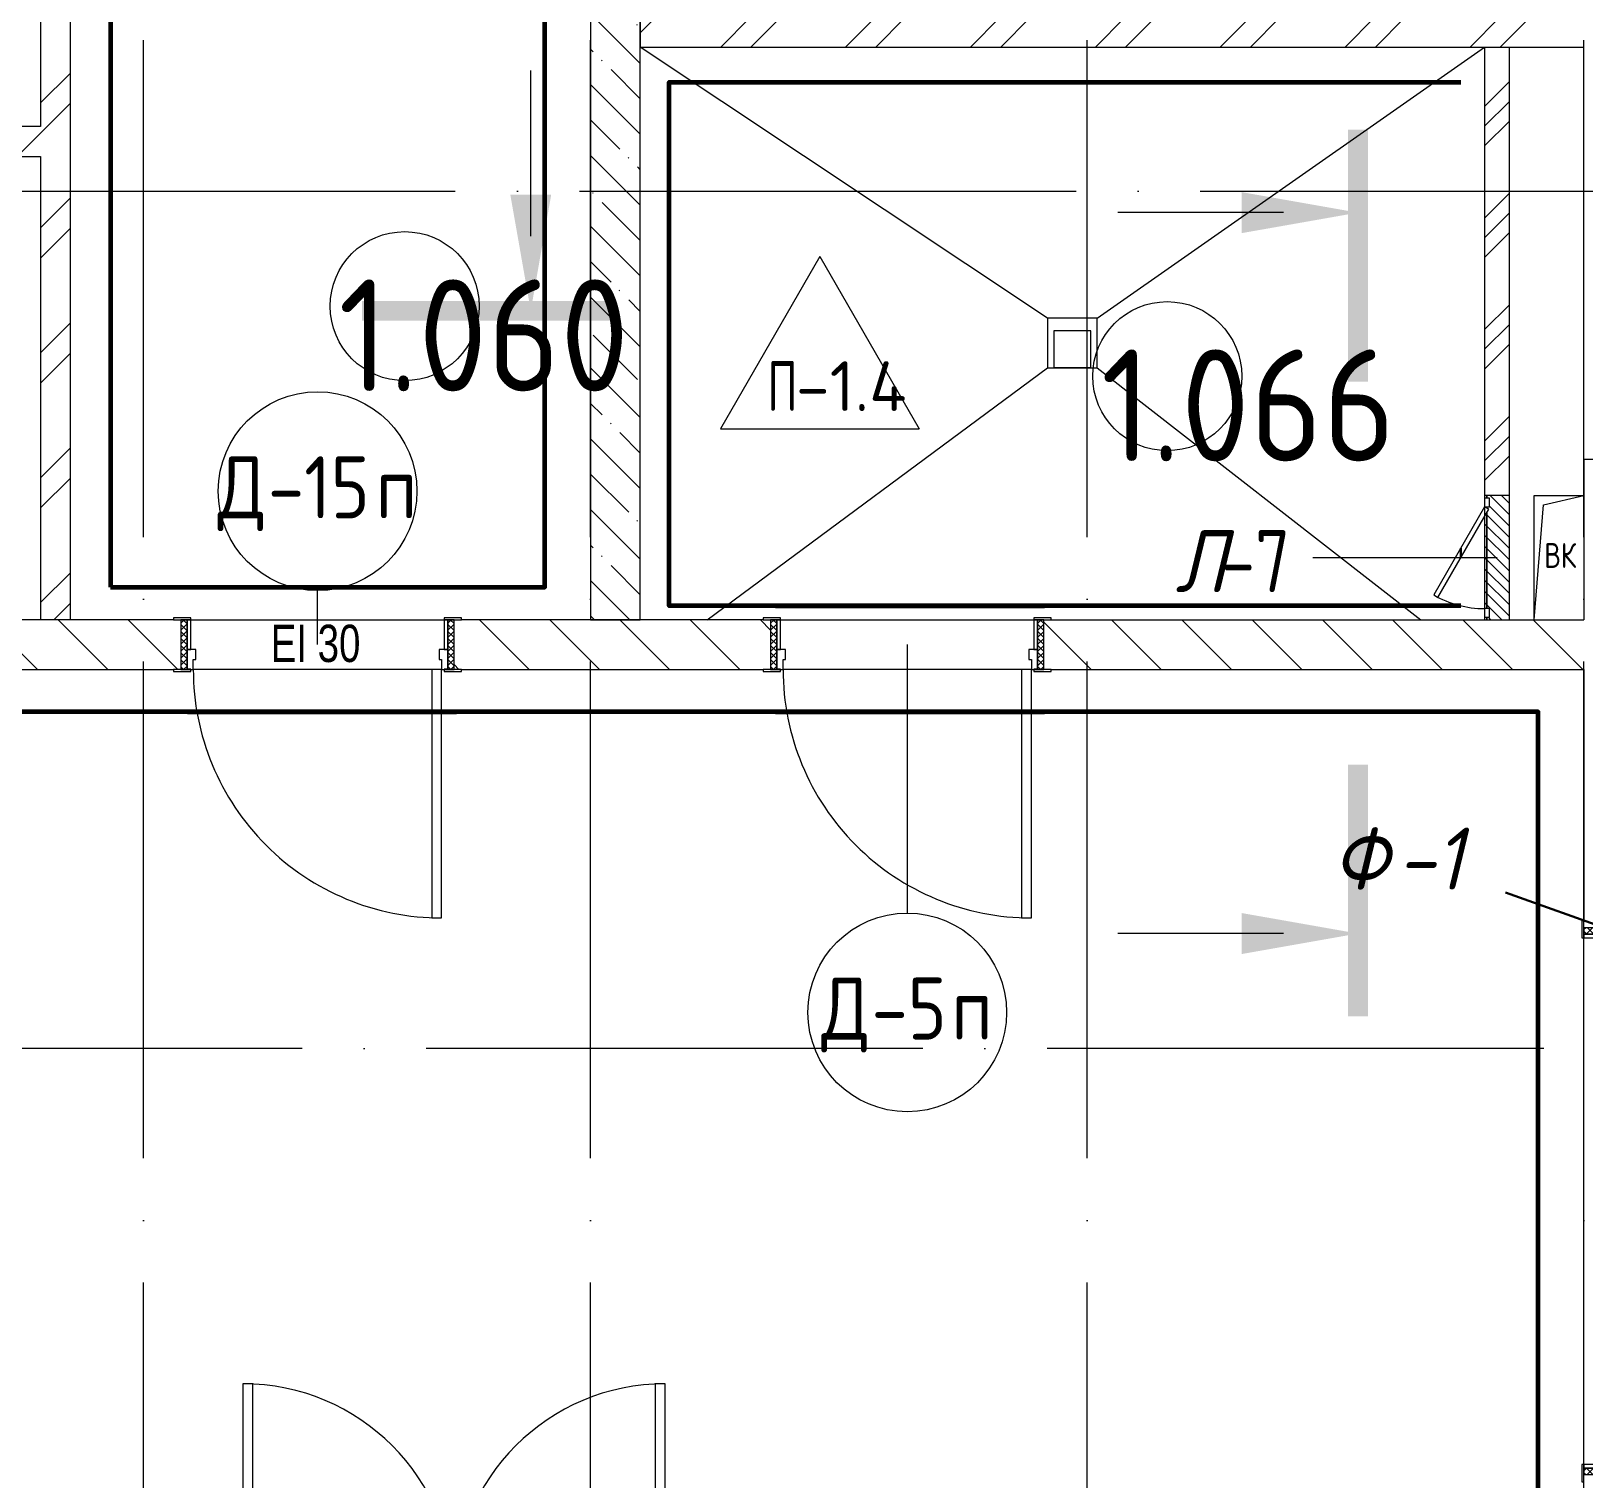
# Model space of a CAD drawing. Header units: millimetres. Extents: x -592259 to 288321, y -552984 to 293768.
# Drawn here: x 142535 to 148788, y 45792 to 51619 of the extents above; entities that cross this region are included whole.
import ezdxf

# ---------------------------------------------------------------- set-up
doc = ezdxf.new("R2010")
doc.units = ezdxf.units.MM
doc.linetypes.add('ADSK_Линия сетки', pattern=[2500, 2000, -250, 0, -250])
doc.linetypes.add('ADSK_Скрыто', pattern=[600, 300, -300])
for name, color, linetype, lineweight in [('2)Фархверки', 40, 'Continuous', 30), ('4) Штукатурка', 6, 'Continuous', 30), ('4.1) Штук. 3 вып', 6, 'Continuous', 60), ('4.1.1) Штук.  швы3 вып.', 6, 'Continuous', 60), ('A-AREA-____-IDEN', 250, 'Continuous', 9), ('A-DETL-GENF-OTLN', 250, 'Continuous', 5), ('A-DOOR-____-IDEN', 250, 'Continuous', 9), ('A-DOOR-____-MCUT', 250, 'Continuous', 5), ('A-DOOR-____-OTLN', 250, 'Continuous', 5), ('A-DOOR-FRAM-MCUT', 250, 'Continuous', 5), ('A-DOOR-FRAM-OTLN', 250, 'Continuous', 5), ('A-FLOR-____-IDEN', 250, 'Continuous', 9), ('A-FLOR-____-OTLN', 250, 'Continuous', 9), ('A-GENM-____-MCUT', 250, 'Continuous', 25), ('A-GENM-____-OTLN', 250, 'Continuous', 9), ('A-GLAZ-____-OTLN', 250, 'Continuous', 5), ('A-WALL-____-MCUT', 250, 'Continuous', 13), ('A-WALL-____-PATT', 250, 'Continuous', 13), ('G-____-____-SYMB', 250, 'ADSK_Скрыто', 9), ('I-WALL-____-OTLN', 250, 'Continuous', 9), ('P-SANR-FIXT-OTLN', 250, 'Continuous', 9), ('S-GRID-____-OTLN', 250, 'Continuous', 9)]:
    doc.layers.add(name, color=color, linetype=linetype, lineweight=lineweight)
doc.styles.add('Arial Narrow', font='ARIALN.TTF', dxfattribs={"width": 0.9, "height": 150})
doc.styles.add('GOST Common_1', font='', dxfattribs={"width": 0.9, "height": 250})
doc.styles.add('ISOCPEUR', font='isocpeur.ttf', dxfattribs={"width": 0.8, "height": 100})
doc.styles.add('ISOCPEUR_1', font='isocpeur.ttf', dxfattribs={"width": 0.9, "height": 250})
doc.styles.add('ISOCPEUR_2', font='isocpeur.ttf', dxfattribs={"height": 160})
doc.styles.add('ISOCPEUR_I', font='isocpeui.ttf', dxfattribs={"width": 0.9, "height": 12.5})
doc.styles.add('ISOCPEUR_I_1', font='ГОСТ тип А.ttf', dxfattribs={"height": 2500})
doc.styles.get('GOST Common_1').set_extended_font_data('GOST Common')
pattern_1 = [(45, (12287.9, -0.0006), (-251.4472, 251.4472), []), (45, (12287.9, 381), (-251.4472, 251.4472), [])]
pattern_2 = [(135, (1751.41, 164.685), (-14.14214, -14.14214), []), (225, (1751.41, 164.685), (14.14214, -14.14214), [])]
pattern_3 = [(45, (-371.384, 164.685), (-14.1421, 14.1421), []), (135, (-371.384, 164.685), (-14.1421, -14.1421), [])]

# ---------------------------------------------------------------- blocks, each defined once
blk = doc.blocks.new('Разрез - Номер вида сзади_3_5 мм-32550532-АР1_Кладочный план 1 этажа С2и3')
at = {"layer": 'G-____-____-SYMB', "linetype": 'Continuous'}
for points in [[(9.798, 0.404), (9.798, -0.394), (-0.333, -0.394), (-0.333, 0.404)], [(2.176, -4.675), (3, 0), (3.824, -4.675)]]:
    blk.add_hatch(color=256, dxfattribs=at).paths.add_polyline_path(points)
at = {"layer": 'G-____-____-SYMB', "linetype": 'Continuous', "lineweight": 20}
blk.add_line((3, -3), (3, -9.663), dxfattribs=at)
blk = doc.blocks.new('Разрез - Номер вида спереди_3_5 мм-32550530-АР1_Кладочный план 1 этажа С2и3')
at = {"layer": 'G-____-____-SYMB', "linetype": 'Continuous'}
for points in [[(9.798, 0.404), (9.798, -0.394), (-0.333, -0.394), (-0.333, 0.404)], [(2.176, -4.675), (3, 0), (3.824, -4.675)]]:
    blk.add_hatch(color=256, dxfattribs=at).paths.add_polyline_path(points)
at = {"layer": 'G-____-____-SYMB', "linetype": 'Continuous', "lineweight": 20}
blk.add_line((3, -3), (3, -9.663), dxfattribs=at)
blk = doc.blocks.new('Дверь_СКБ_1Ст_Внутренняя - Д-15п_1100x2100h_Приемная_ Кабинет психолога_ Кабинет логопеда-41864136-АР1_Маркировочный план 1 этажа С2и3')
at = {"layer": 'A-DOOR-____-OTLN'}
h = blk.add_hatch(dxfattribs=at)
h.set_pattern_fill('FP_14', color=256, style=0, pattern_type=2)
h.set_pattern_definition(pattern_2)
h.paths.add_polyline_path([(537.5, 100), (537.5, -100), (562.5, -100), (562.5, 100)])
at = {"layer": 'A-DOOR-FRAM-OTLN'}
h = blk.add_hatch(dxfattribs=at)
h.set_pattern_fill('FP_15', color=256, style=0, pattern_type=2)
h.set_pattern_definition(pattern_3)
h.paths.add_polyline_path([(-537.5, 100), (-537.5, -100), (-512.5, -100), (-512.5, 100)])
at = {"layer": 'A-DOOR-____-MCUT'}
for p, q in [((-487.5, 1100), (-487.5, 100)), ((-447.5, 1100), (-487.5, 1100)), ((-447.5, 100), (-447.5, 1100)), ((-487.5, 100), (-447.5, 100))]:
    blk.add_line(p, q, dxfattribs=at)
at = {"layer": 'A-DOOR-____-OTLN'}
blk.add_arc((-487.5, 100), 1000, 360, 90, dxfattribs=at)
at = {"layer": 'A-DOOR-FRAM-MCUT'}
for p, q in [((-497.5, 108), (-567.5, 108)), ((-567.5, 108), (-567.5, 100)), ((-567.5, 100), (-497.5, 100)), ((-512.5, 100), (-537.5, 100)), ((-537.5, 100), (-537.5, -100)), ((-487.5, 100), (-512.5, 100)), ((-512.5, 100), (-512.5, 20)), ((-512.5, -100), (-512.5, 100)), ((-497.5, 100), (-512.5, 100)), ((-512.5, 100), (-512.5, 99)), ((-512.5, 99), (-497.5, 99)), ((-497.5, 100), (-497.5, 108)), ((-497.5, 99), (-497.5, 100)), ((-487.5, 60), (-487.5, 100)), ((512.5, 100), (512.5, 60)), ((537.5, 100), (512.5, 100)), ((592.5, 108), (522.5, 108)), ((522.5, 108), (522.5, 100)), ((537.5, 100), (522.5, 100)), ((522.5, 100), (522.5, 99)), ((522.5, 100), (592.5, 100)), ((522.5, 99), (537.5, 99)), ((537.5, 20), (537.5, 100)), ((562.5, 100), (537.5, 100)), ((537.5, 100), (537.5, -100)), ((537.5, 99), (537.5, 100)), ((562.5, -100), (562.5, 100)), ((592.5, 100), (592.5, 108)), ((-512.5, 20), (-477.5, 20)), ((-497.5, 20), (-512.5, 20)), ((-512.5, 20), (-512.5, -100)), ((-497.5, -100), (-497.5, 20)), ((-477.5, 60), (-487.5, 60)), ((-477.5, 20), (-477.5, 60)), ((512.5, 60), (502.5, 60)), ((502.5, 60), (502.5, 20)), ((502.5, 20), (537.5, 20)), ((537.5, 20), (522.5, 20)), ((522.5, 20), (522.5, -100)), ((537.5, -100), (537.5, 20)), ((-497.5, -100), (-567.5, -100)), ((-567.5, -100), (-567.5, -108)), ((-567.5, -108), (-497.5, -108)), ((-537.5, -100), (-512.5, -100)), ((-512.5, -100), (-497.5, -100)), ((-497.5, -108), (-497.5, -100)), ((522.5, -100), (537.5, -100)), ((592.5, -100), (522.5, -100)), ((522.5, -100), (522.5, -108)), ((522.5, -108), (592.5, -108)), ((537.5, -100), (562.5, -100)), ((592.5, -108), (592.5, -100))]:
    blk.add_line(p, q, dxfattribs=at)
blk = doc.blocks.new('Дверь_СКБ_2Ст_Внутренняя1 - Н_ВВ-10_4_2200x2600h_Фрамуга сверху  EIS 30-42981715-АР1_Маркировочный план 1 этажа С2и3')
at = {"layer": 'A-DOOR-____-OTLN'}
h = blk.add_hatch(dxfattribs=at)
h.set_pattern_fill('FP_6', color=256, style=0, pattern_type=2)
h.set_pattern_definition([(135, (1201.41, 164.685), (-14.1421, -14.1421), []), (225, (1201.41, 164.685), (14.1421, -14.1421), [])])
h.paths.add_polyline_path([(1112.5, -100), (1112.5, 100), (1087.5, 100), (1087.5, -100)])
at = {"layer": 'A-DOOR-FRAM-OTLN'}
h = blk.add_hatch(dxfattribs=at)
h.set_pattern_fill('FP_7', color=256, style=0, pattern_type=2)
h.set_pattern_definition([(45, (-921.384, 164.685), (-14.1421, 14.1421), []), (135, (-921.384, 164.685), (-14.1421, -14.1421), [])])
h.paths.add_polyline_path([(-1062.5, 100), (-1062.5, 100), (-1087.5, 100), (-1087.5, -100), (-1062.5, -100), (-1062.5, 60)])
at = {"layer": 'A-DOOR-____-MCUT'}
for p, q in [((-937.5, 1050), (-937.5, 100)), ((-897.5, 1050), (-937.5, 1050)), ((-897.5, 100), (-897.5, 1050)), ((962.5, 1050), (922.5, 1050)), ((922.5, 1050), (922.5, 100)), ((962.5, 100), (962.5, 1050)), ((-937.5, 100), (-897.5, 100)), ((922.5, 100), (962.5, 100))]:
    blk.add_line(p, q, dxfattribs=at)
at = {"layer": 'A-DOOR-____-OTLN'}
for centre, start, end in [((-937.5, 100), 0, 90), ((962.5, 100), 90, 180)]:
    blk.add_arc(centre, 950, start, end, dxfattribs=at)
at = {"layer": 'A-DOOR-FRAM-MCUT'}
for p, q in [((-1047.5, 108), (-1117.5, 108)), ((-1117.5, 108), (-1117.5, 100)), ((-1117.5, 100), (-1047.5, 100)), ((-1062.5, 100), (-1087.5, 100)), ((-1087.5, 100), (-1087.5, -100)), ((-937.5, 100), (-1062.5, 100)), ((-1062.5, 100), (-1062.5, 20)), ((-1062.5, -100), (-1062.5, 100)), ((-1047.5, 100), (-1062.5, 100)), ((-1062.5, 100), (-1062.5, 99)), ((-1062.5, 99), (-1047.5, 99)), ((-1047.5, 100), (-1047.5, 108)), ((-1047.5, 99), (-1047.5, 100)), ((-937.5, 60), (-937.5, 100)), ((962.5, 100), (962.5, 60)), ((1087.5, 100), (962.5, 100)), ((1142.5, 108), (1072.5, 108)), ((1072.5, 108), (1072.5, 100)), ((1087.5, 100), (1072.5, 100)), ((1072.5, 100), (1072.5, 99)), ((1072.5, 100), (1142.5, 100)), ((1072.5, 99), (1087.5, 99)), ((1087.5, 20), (1087.5, 100)), ((1112.5, 100), (1087.5, 100)), ((1087.5, 100), (1087.5, -100)), ((1087.5, 99), (1087.5, 100)), ((1112.5, -100), (1112.5, 100)), ((1142.5, 100), (1142.5, 108)), ((-1062.5, 20), (-927.5, 20)), ((-1047.5, 20), (-1062.5, 20)), ((-1062.5, 20), (-1062.5, -100)), ((-1047.5, -100), (-1047.5, 20)), ((-927.5, 60), (-937.5, 60)), ((-927.5, 20), (-927.5, 60)), ((962.5, 60), (952.5, 60)), ((952.5, 60), (952.5, 20)), ((952.5, 20), (1087.5, 20)), ((1087.5, 20), (1072.5, 20)), ((1072.5, 20), (1072.5, -100)), ((1087.5, -100), (1087.5, 20)), ((-1047.5, -100), (-1117.5, -100)), ((-1117.5, -100), (-1117.5, -108)), ((-1117.5, -108), (-1047.5, -108)), ((-1087.5, -100), (-1062.5, -100)), ((-1062.5, -100), (-1047.5, -100)), ((-1047.5, -108), (-1047.5, -100)), ((1072.5, -100), (1087.5, -100)), ((1142.5, -100), (1072.5, -100)), ((1072.5, -100), (1072.5, -108)), ((1072.5, -108), (1142.5, -108)), ((1087.5, -100), (1112.5, -100)), ((1142.5, -108), (1142.5, -100))]:
    blk.add_line(p, q, dxfattribs=at)
blk = doc.blocks.new('Дверь_СКБ_1Ст_Внутренняя - Д-5п_1100x2100h_С_У МГН-41859650-АР1_Маркировочный план 1 этажа С2и3')
at = {"layer": 'A-DOOR-____-OTLN'}
h = blk.add_hatch(dxfattribs=at)
h.set_pattern_fill('FP_14', color=256, style=0, pattern_type=2)
h.set_pattern_definition(pattern_2)
h.paths.add_polyline_path([(545.3, 100), (537.5, 100), (537.5, -100), (562.5, -100), (562.5, 100)])
at = {"layer": 'A-DOOR-FRAM-OTLN'}
h = blk.add_hatch(dxfattribs=at)
h.set_pattern_fill('FP_15', color=256, style=0, pattern_type=2)
h.set_pattern_definition(pattern_3)
h.paths.add_polyline_path([(-537.5, 100), (-537.5, -100), (-512.5, -100), (-512.5, 100)])
at = {"layer": 'A-DOOR-____-MCUT'}
for p, q in [((-487.5, 1100), (-487.5, 100)), ((-447.5, 1100), (-487.5, 1100)), ((-447.5, 100), (-447.5, 1100)), ((-487.5, 100), (-447.5, 100))]:
    blk.add_line(p, q, dxfattribs=at)
at = {"layer": 'A-DOOR-____-OTLN'}
blk.add_arc((-487.5, 100), 1000, 360, 90, dxfattribs=at)
at = {"layer": 'A-DOOR-FRAM-MCUT'}
for p, q in [((-497.5, 108), (-567.5, 108)), ((-567.5, 108), (-567.5, 100)), ((-567.5, 100), (-497.5, 100)), ((-512.5, 100), (-537.5, 100)), ((-537.5, 100), (-537.5, -100)), ((-487.5, 100), (-512.5, 100)), ((-512.5, 100), (-512.5, 20)), ((-512.5, -100), (-512.5, 100)), ((-497.5, 100), (-512.5, 100)), ((-512.5, 100), (-512.5, 99)), ((-512.5, 99), (-497.5, 99)), ((-497.5, 100), (-497.5, 108)), ((-497.5, 99), (-497.5, 100)), ((-487.5, 60), (-487.5, 100)), ((512.5, 100), (512.5, 60)), ((537.5, 100), (512.5, 100)), ((592.5, 108), (522.5, 108)), ((522.5, 108), (522.5, 100)), ((537.5, 100), (522.5, 100)), ((522.5, 100), (522.5, 99)), ((522.5, 100), (592.5, 100)), ((522.5, 99), (537.5, 99)), ((537.5, 20), (537.5, 100)), ((562.5, 100), (537.5, 100)), ((537.5, 100), (537.5, -100)), ((537.5, 99), (537.5, 100)), ((562.5, -100), (562.5, 100)), ((592.5, 100), (592.5, 108)), ((-512.5, 20), (-477.5, 20)), ((-497.5, 20), (-512.5, 20)), ((-512.5, 20), (-512.5, -100)), ((-497.5, -100), (-497.5, 20)), ((-477.5, 60), (-487.5, 60)), ((-477.5, 20), (-477.5, 60)), ((512.5, 60), (502.5, 60)), ((502.5, 60), (502.5, 20)), ((502.5, 20), (537.5, 20)), ((537.5, 20), (522.5, 20)), ((522.5, 20), (522.5, -100)), ((537.5, -100), (537.5, 20)), ((-497.5, -100), (-567.5, -100)), ((-567.5, -100), (-567.5, -108)), ((-567.5, -108), (-497.5, -108)), ((-537.5, -100), (-512.5, -100)), ((-512.5, -100), (-497.5, -100)), ((-497.5, -108), (-497.5, -100)), ((522.5, -100), (537.5, -100)), ((592.5, -100), (522.5, -100)), ((522.5, -100), (522.5, -108)), ((522.5, -108), (592.5, -108)), ((537.5, -100), (562.5, -100)), ((592.5, -108), (592.5, -100))]:
    blk.add_line(p, q, dxfattribs=at)
blk = doc.blocks.new('Дверь_СКБ_2Ст_Внутренняя1 - Н_ВВ-7_2000x2600h_Фрамуга сверху-42056825-АР1_Маркировочный план 1 этажа С2и3')
at = {"layer": 'A-DOOR-____-OTLN'}
h = blk.add_hatch(dxfattribs=at)
h.set_pattern_fill('FP_17', color=256, style=0, pattern_type=2)
h.set_pattern_definition([(135, (1301.41, 164.685), (-14.1421, -14.1421), []), (225, (1301.41, 164.685), (14.1421, -14.1421), [])])
h.paths.add_polyline_path([(1012.5, -100), (1012.5, 100), (987.5, 100), (987.5, -100)])
at = {"layer": 'A-DOOR-FRAM-OTLN'}
h = blk.add_hatch(dxfattribs=at)
h.set_pattern_fill('FP_18', color=256, style=0, pattern_type=2)
h.set_pattern_definition([(45, (-821.384, 164.685), (-14.1421, 14.1421), []), (135, (-821.384, 164.685), (-14.1421, -14.1421), [])])
h.paths.add_polyline_path([(-987.5, -100), (-962.5, -100), (-962.5, 100), (-987.5, 100), (-987.5, 20)])
at = {"layer": 'A-DOOR-____-MCUT'}
for p, q in [((-837.5, 950), (-837.5, 100)), ((-797.5, 950), (-837.5, 950)), ((-797.5, 100), (-797.5, 950)), ((862.5, 950), (822.5, 950)), ((822.5, 950), (822.5, 100)), ((862.5, 100), (862.5, 950)), ((-837.5, 100), (-797.5, 100)), ((822.5, 100), (862.5, 100))]:
    blk.add_line(p, q, dxfattribs=at)
at = {"layer": 'A-DOOR-____-OTLN'}
for centre, start, end in [((-837.5, 100), 0, 90), ((862.5, 100), 90, 180)]:
    blk.add_arc(centre, 850, start, end, dxfattribs=at)
at = {"layer": 'A-DOOR-FRAM-MCUT'}
for p, q in [((-947.5, 108), (-1017.5, 108)), ((-1017.5, 108), (-1017.5, 100)), ((-1017.5, 100), (-947.5, 100)), ((-962.5, 100), (-987.5, 100)), ((-987.5, 100), (-987.5, -100)), ((-837.5, 100), (-962.5, 100)), ((-962.5, 100), (-962.5, 20)), ((-962.5, -100), (-962.5, 100)), ((-947.5, 100), (-962.5, 100)), ((-962.5, 100), (-962.5, 99)), ((-962.5, 99), (-947.5, 99)), ((-947.5, 100), (-947.5, 108)), ((-947.5, 99), (-947.5, 100)), ((-837.5, 60), (-837.5, 100)), ((862.5, 100), (862.5, 60)), ((987.5, 100), (862.5, 100)), ((1042.5, 108), (972.5, 108)), ((972.5, 108), (972.5, 100)), ((987.5, 100), (972.5, 100)), ((972.5, 100), (972.5, 99)), ((972.5, 100), (1042.5, 100)), ((972.5, 99), (987.5, 99)), ((987.5, 20), (987.5, 100)), ((1012.5, 100), (987.5, 100)), ((987.5, 100), (987.5, -100)), ((987.5, 99), (987.5, 100)), ((1012.5, -100), (1012.5, 100)), ((1042.5, 100), (1042.5, 108)), ((-962.5, 20), (-827.5, 20)), ((-947.5, 20), (-962.5, 20)), ((-962.5, 20), (-962.5, -100)), ((-947.5, -100), (-947.5, 20)), ((-827.5, 60), (-837.5, 60)), ((-827.5, 20), (-827.5, 60)), ((862.5, 60), (852.5, 60)), ((852.5, 60), (852.5, 20)), ((852.5, 20), (987.5, 20)), ((987.5, 20), (972.5, 20)), ((972.5, 20), (972.5, -100)), ((987.5, -100), (987.5, 20)), ((-947.5, -100), (-1017.5, -100)), ((-1017.5, -100), (-1017.5, -108)), ((-1017.5, -108), (-947.5, -108)), ((-987.5, -100), (-962.5, -100)), ((-962.5, -100), (-947.5, -100)), ((-947.5, -108), (-947.5, -100)), ((972.5, -100), (987.5, -100)), ((1042.5, -100), (972.5, -100)), ((972.5, -100), (972.5, -108)), ((972.5, -108), (1042.5, -108)), ((987.5, -100), (1012.5, -100)), ((1042.5, -108), (1042.5, -100))]:
    blk.add_line(p, q, dxfattribs=at)
blk = doc.blocks.new('ТП-104 - ТП-104_110-150VSDs-28716108-АР1_Маркировочный план 1 этажа С2и3')
at = {"layer": 'P-SANR-FIXT-OTLN', "lineweight": 5}
for p, q in [((74, 74), (-74, 74)), ((-74, 74), (-74, -74)), ((74, -74), (74, 74)), ((-74, -74), (74, -74))]:
    blk.add_line(p, q, dxfattribs=at)
blk = doc.blocks.new('_Wn_-As_OpeningMEP_floor__Rectangular - _Wn_-As_OpeningMEP_floor__Rectangular-32466846-АР1_Маркировочный план 1 этажа С2и3')
at = {"layer": 'A-DETL-GENF-OTLN', "lineweight": 5}
for p, q in [((-100, -200), (-62.2, 262.2)), ((-62.2, 262.2), (100, 300))]:
    blk.add_line(p, q, dxfattribs=at)
blk = doc.blocks.new('АР_Люк - ЛРС_ВК_500х400_наружный_NCS S 1000-N-42722041-АР1_Маркировочный план 1 этажа С2и3')
at = {"layer": 'A-DOOR-____-OTLN'}
h = blk.add_hatch(dxfattribs=at)
h.set_pattern_fill('FP_148', color=256, style=0, pattern_type=2)
h.set_pattern_definition([(45, (125, 0), (-22.6274, 22.6274), [])])
h.paths.add_polyline_path([(-125, 50), (-125, -50), (375, -50), (375, 50), (365, 50), (365, 30), (330, 30), (330, 50), (320, 32.7), (290, 50), (-80, 50), (-80, 30), (-115, 30), (-115, 50), (-119.6, 50)])
at = {"layer": 'A-DETL-GENF-OTLN', "lineweight": 5}
for p, q in [((375, 50), (-125, 50)), ((-125, 50), (-125, -50)), ((375, -50), (375, 50)), ((-125, -50), (375, -50))]:
    blk.add_line(p, q, dxfattribs=at)
at = {"layer": 'A-DOOR-____-MCUT', "lineweight": 5}
for p, q in [((-25.1, 255), (-35.1, 237.7)), ((330, 50), (-25.1, 255)), ((-35.1, 237.7), (320, 32.7)), ((-80, 50), (-115, 50)), ((-115, 50), (-115, 30)), ((-115, 30), (-80, 30)), ((-80, 30), (-80, 50)), ((320, 32.7), (330, 50)), ((365, 50), (330, 50)), ((330, 50), (330, 30)), ((330, 30), (365, 30)), ((365, 30), (365, 50))]:
    blk.add_line(p, q, dxfattribs=at)
blk.add_arc((330, 50), 410, 150, 180, dxfattribs=at)
at = {"layer": 'A-DOOR-____-OTLN'}
blk.add_line((330, 50), (-25.1, 255), dxfattribs=at)
blk = doc.blocks.new('ASML_АР_Отделка Люка - ВО Отделка люков_Грунтовка 0_Шпатлевка 0_Окраска 0_0-42722003-АР1_Маркировочный план 1 этажа С2и3')
at = {"layer": 'A-GENM-____-MCUT', "lineweight": 5}
for p, q in [((-240, 3), (-250, 3)), ((-250, 3), (-250, 0)), ((177.1, 3), (-205, 3)), ((205, 3), (201, 3)), ((250, 3), (240, 3)), ((250, 0), (250, 3)), ((-250, 0), (-240, 0)), ((-205, 0), (182.3, 0)), ((199.2, 0), (205, 0)), ((240, 0), (250, 0))]:
    blk.add_line(p, q, dxfattribs=at)
blk = doc.blocks.new('AAR_СКБ_Марка_Помещения_мал - Номер-28977439-АР1_Маркировочный план 1 этажа С2и3')
at = {"layer": 'A-AREA-____-IDEN'}
blk.add_circle((-0.028, 0), 3, dxfattribs=at)
blk = doc.blocks.new('AAR_СКБ_Марка_Перекрытия - Марка пола-17325028-АР1_Маркировочный план 1 этажа С2и3')
at = {"layer": 'A-FLOR-____-IDEN'}
for p, q in [((0, 6.932), (-4.002, 0)), ((0, 6.932), (4.002, 0)), ((-4.002, 0), (4.002, 0))]:
    blk.add_line(p, q, dxfattribs=at)
blk = doc.blocks.new('ADSK_Марка_Дверь - Типоразмер_ADSK_Марка-30565456-АР1_Маркировочный план 1 этажа С2и3')
at = {"layer": 'A-DOOR-____-IDEN'}
blk.add_circle((0, 0), 4, dxfattribs=at)

msp = doc.modelspace()

# ---------------------------------------------------------------- hatches: boundary and pattern name
at = {"layer": 'A-WALL-____-PATT', "lineweight": 15, "true_color": 0x000000}
h = msp.add_hatch(dxfattribs=at)
h.set_pattern_fill('FP_4', color=18, style=0, pattern_type=2)
h.set_pattern_definition(pattern_1)
h.paths.add_polyline_path([(142572.9138, 49250.0006), (142692.9138, 49250.0006), (142692.9138, 52199.9994), (142572.9138, 52199.9994), (142572.9138, 49677.7159)])
h.paths.add_polyline_path([(142692.9138, 53299.9994), (142692.9138, 55430), (142572.9138, 55430), (142572.9138, 53299.9994), (142679.8294, 53299.9994)])
h = msp.add_hatch(dxfattribs=at)
h.set_pattern_fill('FP_5', color=18, style=0, pattern_type=2)
h.set_pattern_definition([(45, (12287.9, -0.0006), (-224.5064, 224.5064), []), (45, (12367.3, -0.0006), (0, 449.0128), []), (45, (12208.54, -0.0006), (0, 449.0128), [])])
h.paths.add_polyline_path([(148394.9138, 49750.0006), (148487.9138, 49750.0006), (148487.9138, 51555), (148387.9138, 51555), (148387.9138, 49750.0006)])
h.paths.add_polyline_path([(148387.9138, 51675), (148487.9138, 51675), (148487.9138, 53600), (148387.9138, 53600), (148387.9138, 51724.9994)])
h.paths.add_polyline_path([(148487.9138, 53720), (148487.9138, 54810), (148387.9138, 54810), (148387.9138, 53720)])
h = msp.add_hatch(dxfattribs=at)
h.set_pattern_fill('FP_1', color=18, style=0, pattern_type=2)
h.set_pattern_definition([(135, (12287.91, -0.0006), (-142.5612, -142.5612), []), (135, (12430.48, -0.0006), (-142.5612, -142.5612), [252.016, -50.403, 3.353, -47.05])])
h.paths.add_polyline_path([(144833.048, 49250), (144987.9138, 49250), (144987.9138, 52450), (144787.9138, 52450), (144787.9138, 49250.0006), (144812.9138, 49250.0006)])
h = msp.add_hatch(dxfattribs=at)
h.set_pattern_fill('FP_4', color=18, style=0, pattern_type=2)
h.set_pattern_definition(pattern_1)
h.paths.add_polyline_path([(148787.9138, 51555), (148787.9138, 51675), (144987.9138, 51675), (144987.9138, 51555), (148710.9849, 51555)])
h = msp.add_hatch(dxfattribs=at)
h.set_pattern_fill('FP_4', color=18, style=0, pattern_type=2)
h.set_pattern_definition(pattern_1)
h.paths.add_polyline_path([(139574.1869, 51114.9994), (142572.9138, 51114.9994), (142572.9138, 51234.9994), (139366.3468, 51234.9994), (139366.3468, 51114.9994), (139417.8626, 51114.9994)])
h = msp.add_hatch(dxfattribs=at)
h.set_pattern_fill('FP_2', color=18, style=0, pattern_type=2)
h.set_pattern_definition([(135, (12287.91, -0.0006), (-141.42136, -141.42136), [])])
h.paths.add_polyline_path([(144987.9138, 49050.0006), (145512.8919, 49050.0006), (145512.8919, 49250.0006), (144237.9138, 49250.0006), (144237.9138, 49050.0006), (144812.9138, 49050.0006)])
h.paths.add_polyline_path([(146617.8919, 49050.0006), (148787.9138, 49050.0006), (148787.9138, 49250.0006), (146612.8919, 49250.0006), (146612.8919, 49050.0006)])
h.paths.add_polyline_path([(130710.6383, 49050.0006), (138437.9148, 49050.0006), (138437.9148, 49249.9987), (127932.9138, 49250.0006), (127932.9138, 49050.0006), (130417.6776, 49050.0006)])
h.paths.add_polyline_path([(127612.9138, 49050.0006), (127632.9138, 49050.0006), (127632.9138, 49250.0006), (127412.9138, 49250.0006), (127412.9138, 49050.0006), (127611.9652, 49050.0006)])
h.paths.add_polyline_path([(139792.9138, 49050.0006), (141007.9138, 49050.0006), (141007.9138, 49249.9987), (138987.9148, 49249.9987), (138987.9148, 49050.0006), (139784.5018, 49050.0006)])
h.paths.add_polyline_path([(142702.9138, 49050.0006), (143137.9138, 49050.0006), (143137.9138, 49250.0006), (142107.9138, 49249.9987), (142107.9138, 49050.0006), (142692.9138, 49050.0006)])

# ---------------------------------------------------------------- linework, layer by layer
at = {"layer": '2)Фархверки'}
msp.add_line((148907.768, 47996.3421), (148471.6141, 48151.8389), dxfattribs=at)
at = {"layer": '4) Штукатурка'}
msp.add_lwpolyline([(148292.0361, 49538.9354), (148292.0361, 49498.9354)], dxfattribs=at)
at = {"layer": '4.1) Штук. 3 вып'}
for points in [[(142855.2244, 49381.7697), (144604.1438, 49381.7697), (144604.1438, 55155.9989), (142855.2244, 55155.9989)], [(127824.7634, 45404.9144), (127824.7634, 45285.9905), (124571.1698, 45285.9905), (124571.1698, 43525), (127734.2335, 43525), (127734.2335, 39579.1074), (121660.3221, 39579.1074), (121660.3221, 36903.7903), (123036.2957, 36903.7903), (123036.2957, 36205), (126536.2132, 36205), (126536.2132, 36100), (126536.2132, 24464.5359), (130607.9138, 24464.5359), (130607.9138, 36100), (130607.9138, 43525), (130778.1532, 43525), (130778.1532, 45285.9905), (130778.1532, 45404.9144), (148604.1778, 45404.9144), (148604.1778, 48879.2145), (127824.7634, 48879.2145)]]:
    msp.add_lwpolyline(points, close=True, dxfattribs=at)
msp.add_lwpolyline([(148292.0361, 49306.3686), (145104.0649, 49306.3686), (145104.0649, 51413.2824), (148292.0361, 51413.2824)], dxfattribs=at)
at = {"layer": '4.1.1) Штук.  швы3 вып.'}
for points in [[(143165.0586, 49381.7697), (144247.7049, 49381.7697)], [(145533.0236, 49306.3686), (146615.67, 49306.3686)], [(143165.0586, 48879.2145), (144247.7049, 48879.2145)], [(145533.0236, 48879.2145), (146615.67, 48879.2145)], [(148604.1778, 46802.6555), (148604.1778, 48080.3111)], [(148604.1778, 45525), (148604.1778, 46802.6555)]]:
    msp.add_lwpolyline(points, dxfattribs=at)
at = {"layer": 'A-DOOR-____-IDEN', "color": 18, "true_color": 0x000000}
for p, q in [((148437.9138, 49500.0006), (147695.6937, 49500.0006)), ((143687.9138, 49150.0006), (143687.9138, 49367.7712)), ((146062.8919, 49150.0006), (146062.8919, 48069.8168))]:
    msp.add_line(p, q, dxfattribs=at)
at = {"layer": 'A-FLOR-____-OTLN', "color": 18, "true_color": 0x000000}
for p, q in [((146627.9138, 50464.6408), (144987.9138, 51555)), ((146827.9138, 50464.6408), (148387.9138, 51555)), ((145257.9527, 49250.0006), (146627.9138, 50264.6408)), ((146827.9138, 50264.6408), (148131.0477, 49250.0006))]:
    msp.add_line(p, q, dxfattribs=at)
at = {"layer": 'A-FLOR-____-OTLN', "color": 18, "lineweight": 5, "true_color": 0x000000}
for p, q in [((146627.9138, 50464.6408), (146627.9138, 50264.6408)), ((146827.9138, 50464.6408), (146627.9138, 50464.6408)), ((146827.9138, 50264.6408), (146827.9138, 50464.6408)), ((146627.9138, 50264.6408), (146827.9138, 50264.6408)), ((148587.8919, 49250.0392), (148587.8919, 49750.0392)), ((148587.8919, 49750.0392), (148787.8919, 49750.0392))]:
    msp.add_line(p, q, dxfattribs=at)
at = {"layer": 'A-WALL-____-MCUT', "color": 18, "lineweight": 15, "true_color": 0x000000}
for p, q in [((144787.9138, 52420.0026), (144787.9138, 49250)), ((144987.9138, 49250), (144987.9138, 52420.0026)), ((142572.9138, 52169.9994), (142572.9138, 51234.9994)), ((142692.9138, 49250.0006), (142692.9138, 52169.9994)), ((144987.9138, 51675), (144987.9138, 51555)), ((144987.9138, 51555), (148387.9138, 51555)), ((148387.9138, 51555), (148487.9138, 51555)), ((148387.9138, 51555), (148387.9138, 49740.0006)), ((148487.9138, 51555), (148787.9138, 51555)), ((148487.9138, 49250.0006), (148487.9138, 51555)), ((142572.9138, 51234.9994), (142057.8919, 51234.9994)), ((139366.3468, 51114.9994), (142572.9138, 51114.9994)), ((142572.9138, 51114.9994), (142572.9138, 49250.0006)), ((148787.9138, 49895.0006), (148787.9138, 49250.0006)), ((148987.9138, 49895.0006), (148787.9138, 49895.0006)), ((148387.9138, 49665.0006), (148387.9138, 49295.0006)), ((143107.9138, 49250.0006), (142137.9138, 49250.0006)), ((145482.8919, 49250.0006), (144267.9138, 49250.0006)), ((144787.9138, 49250), (144987.9138, 49250)), ((146642.8919, 49250.0006), (148394.9138, 49250.0006)), ((148387.9138, 49260.0006), (148387.9138, 49250.0006)), ((148397.9138, 49250.0006), (148787.9138, 49250.0006)), ((142137.9138, 49050.0006), (143107.9138, 49050.0006)), ((144267.9138, 49050.0006), (145482.8919, 49050.0006)), ((146642.8919, 49050.0006), (148787.9138, 49050.0006)), ((148787.9138, 49050.0006), (148787.9138, 48039.9994))]:
    msp.add_line(p, q, dxfattribs=at)
at = {"layer": 'I-WALL-____-OTLN', "color": 18, "lineweight": 15, "true_color": 0x000000}
for p, q in [((143177.9138, 49250.0006), (144197.9138, 49250.0006)), ((145552.8919, 49250.0006), (146572.8919, 49250.0006)), ((144147.9138, 49050.0006), (143187.9138, 49050.0006)), ((146522.8919, 49050.0006), (145562.8919, 49050.0006)), ((148787.9138, 45849.9994), (148787.9138, 47969.9994))]:
    msp.add_line(p, q, dxfattribs=at)
at = {"layer": 'S-GRID-____-OTLN', "color": 18, "linetype": 'ADSK_Линия сетки', "true_color": 0x000000}
for p, q in [((142987.9138, -2919.5356), (142987.9138, 61063.6538)), ((144787.9138, -2919.5356), (144787.9138, 61063.6538)), ((146787.9138, -2919.5356), (146787.9138, 61063.6538)), ((148787.9138, -2919.5356), (148787.9138, 61063.6538)), ((77240.3519, 50975), (168626.8279, 50975)), ((168626.8279, 47525), (111607.9138, 47525))]:
    msp.add_line(p, q, dxfattribs=at)

# ---------------------------------------------------------------- block references
at = {"layer": 'A-AREA-____-IDEN', "color": 18, "true_color": 0x000000, "xscale": 99.99999999999993, "yscale": 99.99999999999993, "zscale": 99.99999999999993}
for p in [(144041.9878, 50512.2816), (147112.6489, 50230.5587)]:
    msp.add_blockref('AAR_СКБ_Марка_Помещения_мал - Номер-28977439-АР1_Маркировочный план 1 этажа С2и3', p, dxfattribs=at)
at = {"layer": 'A-DOOR-____-IDEN', "color": 18, "true_color": 0x000000, "xscale": 99.99999999999993, "yscale": 99.99999999999993, "zscale": 99.99999999999993}
for p in [(143688.3712, 49767.7712), (146062.8919, 47669.8168)]:
    msp.add_blockref('ADSK_Марка_Дверь - Типоразмер_ADSK_Марка-30565456-АР1_Маркировочный план 1 этажа С2и3', p, dxfattribs=at)
at = {"layer": 'A-DOOR-____-OTLN', "color": 18, "true_color": 0x000000}
for name, p, rotation in [('АР_Люк - ЛРС_ВК_500х400_наружный_NCS S 1000-N-42722041-АР1_Маркировочный план 1 этажа С2и3', (148437.9138, 49375.0006), 90), ('Дверь_СКБ_1Ст_Внутренняя - Д-15п_1100x2100h_Приемная_ Кабинет психолога_ Кабинет логопеда-41864136-АР1_Маркировочный план 1 этажа С2и3', (143700.4138, 49150.0006), 180), ('Дверь_СКБ_1Ст_Внутренняя - Д-5п_1100x2100h_С_У МГН-41859650-АР1_Маркировочный план 1 этажа С2и3', (146075.3919, 49150.0006), 180), ('Дверь_СКБ_2Ст_Внутренняя1 - Н_ВВ-10_4_2200x2600h_Фрамуга сверху  EIS 30-42981715-АР1_Маркировочный план 1 этажа С2и3', (148887.9138, 46922.4994), 269.9999999999997)]:
    msp.add_blockref(name, p, dxfattribs=dict(at, rotation=rotation))
msp.add_blockref('Дверь_СКБ_2Ст_Внутренняя1 - Н_ВВ-7_2000x2600h_Фрамуга сверху-42056825-АР1_Маркировочный план 1 этажа С2и3', (144225.3919, 45224.9684), dxfattribs=at)
at = {"layer": 'A-FLOR-____-IDEN', "color": 18, "true_color": 0x000000, "xscale": 99.99999999999993, "yscale": 99.99999999999993, "zscale": 99.99999999999993}
msp.add_blockref('AAR_СКБ_Марка_Перекрытия - Марка пола-17325028-АР1_Маркировочный план 1 этажа С2и3', (145710.9755, 50018.9009), dxfattribs=at)
at = {"layer": 'A-GENM-____-OTLN', "color": 18, "lineweight": 5, "true_color": 0x000000, "rotation": 90}
msp.add_blockref('ASML_АР_Отделка Люка - ВО Отделка люков_Грунтовка 0_Шпатлевка 0_Окраска 0_0-42722003-АР1_Маркировочный план 1 этажа С2и3', (148397.9138, 49500.0006), dxfattribs=at)
at = {"layer": 'A-GLAZ-____-OTLN', "color": 18, "true_color": 0x000000}
msp.add_blockref('_Wn_-As_OpeningMEP_floor__Rectangular - _Wn_-As_OpeningMEP_floor__Rectangular-32466846-АР1_Маркировочный план 1 этажа С2и3', (148687.8919, 49450.0392), dxfattribs=at)
at = {"layer": 'G-____-____-SYMB', "linetype": 'Continuous', "xscale": 99.99999999999993, "yscale": 99.99999999999993, "zscale": 99.99999999999993}
for p, rotation in [((144846.9103, 50494.0377), 180), ((147877.7772, 51188.7408), 269.9999999999996)]:
    msp.add_blockref('Разрез - Номер вида сзади_3_5 мм-32550532-АР1_Кладочный план 1 этажа С2и3', p, dxfattribs=dict(at, rotation=rotation))
at = {"layer": 'G-____-____-SYMB', "linetype": 'Continuous', "lineweight": 40, "extrusion": (0, 0, -1), "xscale": 99.99999999999993, "yscale": 99.99999999999993, "zscale": 99.99999999999993, "rotation": 90.00000000000053}
msp.add_blockref('Разрез - Номер вида спереди_3_5 мм-32550530-АР1_Кладочный план 1 этажа С2и3', (-147877.7772, 47687.1807), dxfattribs=at)
at = {"layer": 'P-SANR-FIXT-OTLN', "color": 18, "lineweight": 5, "true_color": 0x000000}
msp.add_blockref('ТП-104 - ТП-104_110-150VSDs-28716108-АР1_Маркировочный план 1 этажа С2и3', (146727.9138, 50339.6408), dxfattribs=at)

# ---------------------------------------------------------------- texts
at = {"layer": '2)Фархверки', "attachment_point": 1}
for s, insert, char_height, width, style in [('ВК', (148627.913, 49558.9947), 100, 160.3375, 'ISOCPEUR'), ('\\fISOCPEUR|b0|i1|c204|p34|;Ф', (147775.7159, 48413.8306), 250, 312.658125, 'ISOCPEUR_I'), ('-1', (148033.6846, 48413.8306), 250, 384.81, 'ISOCPEUR_I')]:
    msp.add_mtext(s, dxfattribs=dict(at, insert=insert, char_height=char_height, width=width, style=style))
at = {"layer": 'A-AREA-____-IDEN', "color": 18, "true_color": 0x000000, "char_height": 450, "width": 609.2825, "attachment_point": 1, "style": 'ISOCPEUR_1'}
for s, insert in [('1.060', (143772.4874, 50619.7672)), ('1.066', (146843.1486, 50338.0443))]:
    msp.add_mtext(s, dxfattribs=dict(at, insert=insert))
at = {"layer": 'A-DOOR-____-IDEN', "color": 18, "true_color": 0x000000, "attachment_point": 1}
for s, insert, char_height, width, style in [('\\fGOST Common|b0|i0|c204|p34|;\\W.9;Д', (143286.0638, 49908.2218), 250, 245.316375, 'GOST Common_1'), ('-15', (143488.4701, 49908.2218), 250, 526.708687, 'GOST Common_1'), ('\\fGOST Common|b0|i0|c204|p34|;\\W.9;п', (143923.0482, 49908.2218), 250, 194.810062, 'GOST Common_1'), ('\\fISOCPEUR|b0|i1|c204|p34|;\\W.9;Л', (147142.1324, 49611.3548), 250, 223.670812, 'ISOCPEUR_I_1'), ('-7', (147326.6792, 49611.3548), 250, 404.0505, 'ISOCPEUR_I_1'), ('EI 30', (143499.8064, 49230.1491), 150, 447.341625, 'Arial Narrow'), ('\\fGOST Common|b0|i0|c204|p34|;\\W.9;Д', (145716.8345, 47810.2674), 250, 245.316375, 'GOST Common_1'), ('-5', (145919.2408, 47810.2674), 250, 389.620125, 'GOST Common_1'), ('\\fGOST Common|b0|i0|c204|p34|;\\W.9;п', (146240.7095, 47810.2674), 250, 194.810062, 'GOST Common_1')]:
    msp.add_mtext(s, dxfattribs=dict(at, insert=insert, char_height=char_height, width=width, style=style))
at = {"layer": 'A-FLOR-____-IDEN', "color": 18, "true_color": 0x000000, "char_height": 200, "attachment_point": 1, "style": 'ISOCPEUR_2'}
for s, insert, width in [('\\fISOCPEUR|b0|i0|c204|p34|;\\W.7;П', (145498.7406, 50290.2866), 140.295312), ('-1.4', (145614.4958, 50290.2866), 398.438687)]:
    msp.add_mtext(s, dxfattribs=dict(at, insert=insert, width=width))

doc.saveas('drawing.dxf')
